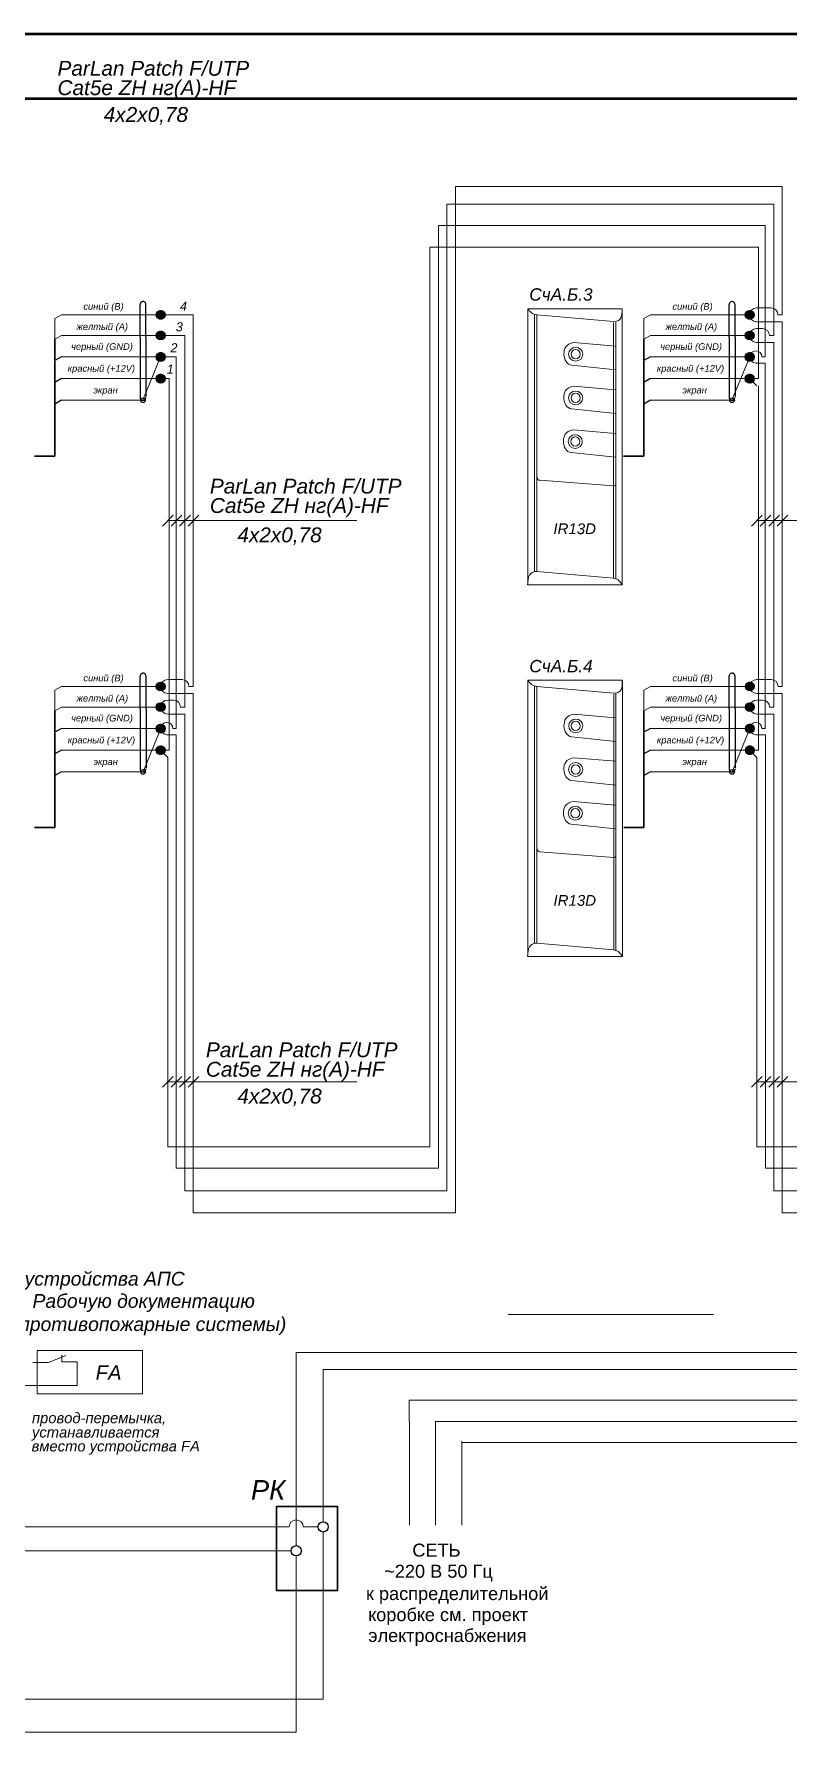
# Model space of a CAD drawing. Header units: millimetres. Extents: x -197802 to 287448, y -91833 to 169529.
# Drawn here: x 77541 to 92420, y 89353 to 122849 of the extents above; entities that cross this region are included whole.
import ezdxf

# ---------------------------------------------------------------- set-up
doc = ezdxf.new("R2010")
doc.units = ezdxf.units.MM
doc.linetypes.add('IMPORT-IMPORT-DASHED', pattern=[19.05, 12.7, -6.35])
doc.layers.add('СКУД', color=7, linetype='Continuous')
doc.styles.add('297', font='ariali.ttf', dxfattribs={"height": 1})
doc.styles.add('298', font='ariali.ttf', dxfattribs={"height": 1})
doc.styles.add('79', font='ariali.ttf', dxfattribs={"height": 1})
doc.styles.get("Standard").update_dxf_attribs({"font": 'arial.ttf'})

msp = doc.modelspace()

# ---------------------------------------------------------------- hatches: boundary and pattern name
at = {"layer": 'СКУД', "lineweight": 18, "true_color": 0x000000}
h = msp.add_hatch(dxfattribs=at)
h.set_pattern_fill('ANGLE', color=18, scale=0.8)
h.set_pattern_definition([(0, (59578.591, 153380.313), (0, 5.588), [4.064, -1.524]), (90, (59578.591, 153380.313), (-5.588, 3e-16), [4.064, -1.524])])
h.paths.add_polyline_path([(79954, 117308), (80041, 117308), (80128, 117308, -0.999967)])
h.paths.add_polyline_path([(80041, 117395, -0.414214), (80128, 117308), (80041, 117308)])
h.paths.add_polyline_path([(80041, 117395), (80041, 117308), (79954, 117308, -0.414233)])
h = msp.add_hatch(dxfattribs=at)
h.set_pattern_fill('ANGLE', color=18, scale=0.8)
h.set_pattern_definition([(0, (59889.152, 153380.313), (0, 5.588), [4.064, -1.524]), (90, (59889.152, 153380.313), (-5.588, 3e-16), [4.064, -1.524])])
h.paths.add_polyline_path([(91576, 117308), (91664, 117308), (91751, 117308, -0.999967)])
h.paths.add_polyline_path([(91664, 117395, -0.414214), (91751, 117308), (91664, 117308)])
h.paths.add_polyline_path([(91664, 117395), (91664, 117308), (91576, 117308, -0.414233)])
h = msp.add_hatch(dxfattribs=at)
h.set_pattern_fill('ANGLE', color=18, scale=0.8)
h.set_pattern_definition([(0, (59578.591, 152974.0676), (0, 5.588), [4.064, -1.524]), (90, (59578.591, 152974.0676), (-5.588, 3e-16), [4.064, -1.524])])
h.paths.add_polyline_path([(79954, 116901), (80041, 116901), (80128, 116901, -0.999967)])
h.paths.add_polyline_path([(80041, 116989, -0.414214), (80128, 116901), (80041, 116901)])
h.paths.add_polyline_path([(80041, 116989), (80041, 116901), (79954, 116901, -0.414233)])
h = msp.add_hatch(dxfattribs=at)
h.set_pattern_fill('ANGLE', color=18, scale=0.8)
h.set_pattern_definition([(0, (59889.152, 152974.0676), (0, 5.588), [4.064, -1.524]), (90, (59889.152, 152974.0676), (-5.588, 3e-16), [4.064, -1.524])])
h.paths.add_polyline_path([(91576, 116901), (91664, 116901), (91751, 116901, -0.999967)])
h.paths.add_polyline_path([(91664, 116989, -0.414214), (91751, 116901), (91664, 116901)])
h.paths.add_polyline_path([(91664, 116989), (91664, 116901), (91576, 116901, -0.414233)])
h = msp.add_hatch(dxfattribs=at)
h.set_pattern_fill('ANGLE', color=18, scale=0.8)
h.set_pattern_definition([(0, (59578.591, 152550.301), (0, 5.588), [4.064, -1.524]), (90, (59578.591, 152550.301), (-5.588, 3e-16), [4.064, -1.524])])
h.paths.add_polyline_path([(79954, 116478), (80041, 116478), (80128, 116478, -0.999967)])
h.paths.add_polyline_path([(80041, 116565, -0.414214), (80128, 116478), (80041, 116478)])
h.paths.add_polyline_path([(80041, 116565), (80041, 116478), (79954, 116478, -0.414233)])
h = msp.add_hatch(dxfattribs=at)
h.set_pattern_fill('ANGLE', color=18, scale=0.8)
h.set_pattern_definition([(0, (59889.152, 152550.301), (0, 5.588), [4.064, -1.524]), (90, (59889.152, 152550.301), (-5.588, 3e-16), [4.064, -1.524])])
h.paths.add_polyline_path([(91576, 116478), (91664, 116478), (91751, 116478, -0.999967)])
h.paths.add_polyline_path([(91664, 116565, -0.414214), (91751, 116478), (91664, 116478)])
h.paths.add_polyline_path([(91664, 116565), (91664, 116478), (91576, 116478, -0.414233)])
h = msp.add_hatch(dxfattribs=at)
h.set_pattern_fill('ANGLE', color=18, scale=0.8)
h.set_pattern_definition([(0, (59578.591, 152122.761), (0, 5.588), [4.064, -1.524]), (90, (59578.591, 152122.761), (-5.588, 3e-16), [4.064, -1.524])])
h.paths.add_polyline_path([(79954, 116050), (80041, 116050), (80128, 116050, -0.999967)])
h.paths.add_polyline_path([(80041, 116137, -0.414214), (80128, 116050), (80041, 116050)])
h.paths.add_polyline_path([(80041, 116137), (80041, 116050), (79954, 116050, -0.414233)])
h = msp.add_hatch(dxfattribs=at)
h.set_pattern_fill('ANGLE', color=18, scale=0.8)
h.set_pattern_definition([(0, (59889.152, 152122.761), (0, 5.588), [4.064, -1.524]), (90, (59889.152, 152122.761), (-5.588, 3e-16), [4.064, -1.524])])
h.paths.add_polyline_path([(91576, 116050), (91664, 116050), (91751, 116050, -0.999967)])
h.paths.add_polyline_path([(91664, 116137, -0.414214), (91751, 116050), (91664, 116050)])
h.paths.add_polyline_path([(91664, 116137), (91664, 116050), (91576, 116050, -0.414233)])
h = msp.add_hatch(dxfattribs=at)
h.set_pattern_fill('ANGLE', color=18, scale=0.8)
h.set_pattern_definition([(0, (48267.4876, 146049.8956), (0, 5.588), [4.064, -1.524]), (90, (48267.4876, 146049.8956), (-5.588, 3e-16), [4.064, -1.524])])
h.paths.add_polyline_path([(79955, 109977), (80042, 109977), (80129, 109977, -0.999967)])
h.paths.add_polyline_path([(80042, 110064, -0.414214), (80129, 109977), (80042, 109977)])
h.paths.add_polyline_path([(80042, 110064), (80042, 109977), (79955, 109977, -0.414233)])
h = msp.add_hatch(dxfattribs=at)
h.set_pattern_fill('ANGLE', color=18, scale=0.8)
h.set_pattern_definition([(0, (59890.3136, 146049.8956), (0, 5.588), [4.064, -1.524]), (90, (59890.3136, 146049.8956), (-5.588, 3e-16), [4.064, -1.524])])
h.paths.add_polyline_path([(91578, 109977), (91665, 109977), (91752, 109977, -0.999967)])
h.paths.add_polyline_path([(91665, 110064, -0.414214), (91752, 109977), (91665, 109977)])
h.paths.add_polyline_path([(91665, 110064), (91665, 109977), (91578, 109977, -0.414233)])
h = msp.add_hatch(dxfattribs=at)
h.set_pattern_fill('ANGLE', color=18, scale=0.8)
h.set_pattern_definition([(0, (48267.4876, 145643.6504), (0, 5.588), [4.064, -1.524]), (90, (48267.4876, 145643.6504), (-5.588, 3e-16), [4.064, -1.524])])
h.paths.add_polyline_path([(79955, 109571), (80042, 109571), (80129, 109571, -0.999967)])
h.paths.add_polyline_path([(80042, 109658, -0.414214), (80129, 109571), (80042, 109571)])
h.paths.add_polyline_path([(80042, 109658), (80042, 109571), (79955, 109571, -0.414233)])
h = msp.add_hatch(dxfattribs=at)
h.set_pattern_fill('ANGLE', color=18, scale=0.8)
h.set_pattern_definition([(0, (59890.3136, 145643.6504), (0, 5.588), [4.064, -1.524]), (90, (59890.3136, 145643.6504), (-5.588, 3e-16), [4.064, -1.524])])
h.paths.add_polyline_path([(91578, 109571), (91665, 109571), (91752, 109571, -0.999967)])
h.paths.add_polyline_path([(91665, 109658, -0.414214), (91752, 109571), (91665, 109571)])
h.paths.add_polyline_path([(91665, 109658), (91665, 109571), (91578, 109571, -0.414233)])
h = msp.add_hatch(dxfattribs=at)
h.set_pattern_fill('ANGLE', color=18, scale=0.8)
h.set_pattern_definition([(0, (48267.4876, 145219.8835), (0, 5.588), [4.064, -1.524]), (90, (48267.4876, 145219.8835), (-5.588, 3e-16), [4.064, -1.524])])
h.paths.add_polyline_path([(79955, 109147), (80042, 109147), (80129, 109147, -0.999967)])
h.paths.add_polyline_path([(80042, 109234, -0.414214), (80129, 109147), (80042, 109147)])
h.paths.add_polyline_path([(80042, 109234), (80042, 109147), (79955, 109147, -0.414233)])
h = msp.add_hatch(dxfattribs=at)
h.set_pattern_fill('ANGLE', color=18, scale=0.8)
h.set_pattern_definition([(0, (59890.3136, 145219.8835), (0, 5.588), [4.064, -1.524]), (90, (59890.3136, 145219.8835), (-5.588, 3e-16), [4.064, -1.524])])
h.paths.add_polyline_path([(91578, 109147), (91665, 109147), (91752, 109147, -0.999967)])
h.paths.add_polyline_path([(91665, 109234, -0.414214), (91752, 109147), (91665, 109147)])
h.paths.add_polyline_path([(91665, 109234), (91665, 109147), (91578, 109147, -0.414233)])
h = msp.add_hatch(dxfattribs=at)
h.set_pattern_fill('ANGLE', color=18, scale=0.8)
h.set_pattern_definition([(0, (48267.4876, 144792.344), (0, 5.588), [4.064, -1.524]), (90, (48267.4876, 144792.344), (-5.588, 3e-16), [4.064, -1.524])])
h.paths.add_polyline_path([(79955, 108720), (80042, 108720), (80129, 108720, -0.999967)])
h.paths.add_polyline_path([(80042, 108807, -0.414214), (80129, 108720), (80042, 108720)])
h.paths.add_polyline_path([(80042, 108807), (80042, 108720), (79955, 108720, -0.414233)])
h = msp.add_hatch(dxfattribs=at)
h.set_pattern_fill('ANGLE', color=18, scale=0.8)
h.set_pattern_definition([(0, (59890.3136, 144792.344), (0, 5.588), [4.064, -1.524]), (90, (59890.3136, 144792.344), (-5.588, 3e-16), [4.064, -1.524])])
h.paths.add_polyline_path([(91578, 108720), (91665, 108720), (91752, 108720, -0.999967)])
h.paths.add_polyline_path([(91665, 108807, -0.414214), (91752, 108720), (91665, 108720)])
h.paths.add_polyline_path([(91665, 108807), (91665, 108720), (91578, 108720, -0.414233)])

# ---------------------------------------------------------------- linework, layer by layer
at = {"color": 251, "lineweight": 18, "true_color": 0x636466}
msp.add_line((86900, 97589), (90950, 97589), dxfattribs=at)
at = {"layer": 'СКУД', "color": 5, "lineweight": 18}
for p, q in [((85856, 119839), (85856, 99597)), ((78085, 117308), (77952, 117235)), ((78085, 117308), (77952, 117235)), ((80041, 117308), (78085, 117308)), ((80041, 117308), (80683, 117308)), ((80683, 117308), (80683, 117105)), ((89708, 117308), (89574, 117235)), ((89708, 117308), (89574, 117235)), ((91664, 117308), (89708, 117308)), ((91801, 117446), (92084, 117446)), ((92221, 117308), (92304, 117308)), ((77952, 117235), (77952, 116860)), ((77952, 117235), (77952, 116860)), ((77952, 117202), (77952, 116828)), ((80683, 117105), (80683, 110918)), ((91801, 117171), (92084, 117171)), ((92305, 117105), (92305, 110918)), ((78086, 109977), (77953, 109904)), ((78086, 109977), (77953, 109904)), ((80042, 109977), (78086, 109977)), ((80180, 110115), (80462, 110115)), ((80600, 109977), (80683, 109977)), ((89709, 109977), (89576, 109904)), ((89709, 109977), (89576, 109904)), ((91665, 109977), (89709, 109977)), ((91803, 110115), (92085, 110115)), ((92223, 109977), (92305, 109977)), ((80180, 109841), (80462, 109841)), ((80684, 109774), (80684, 99597)), ((91803, 109841), (92085, 109841)), ((92307, 109774), (92307, 99597))]:
    msp.add_line(p, q, dxfattribs=at)
at = {"layer": 'СКУД', "color": 40, "lineweight": 18, "true_color": 0xf8d731}
for p, q in [((85689, 119495), (85689, 100026)), ((78085, 116901), (77952, 116828)), ((79858, 116901), (80041, 116901)), ((89708, 116901), (89574, 116828)), ((91481, 116901), (91664, 116901)), ((91801, 117039), (91917, 117039)), ((92055, 116901), (92139, 116901)), ((91801, 116765), (92084, 116765)), ((92084, 116765), (92139, 116765)), ((92139, 116765), (92139, 116760)), ((78086, 109571), (77953, 109498)), ((79859, 109571), (80042, 109571)), ((80180, 109709), (80295, 109709)), ((80433, 109571), (80517, 109571)), ((89709, 109571), (89576, 109498)), ((91482, 109571), (91665, 109571)), ((91803, 109709), (91918, 109709)), ((92056, 109571), (92140, 109571)), ((80180, 109434), (80462, 109434)), ((80462, 109434), (80517, 109434)), ((80517, 109434), (80517, 109430)), ((80517, 109430), (80517, 100026)), ((91803, 109434), (92085, 109434)), ((92085, 109434), (92140, 109434)), ((92140, 109434), (92140, 109430)), ((92140, 109430), (92140, 100026))]:
    msp.add_line(p, q, dxfattribs=at)
at = {"layer": 'СКУД', "color": 241, "lineweight": 18, "true_color": 0xf7abae}
for p, q in [((85522, 119071), (85522, 100477)), ((80349, 116336), (80349, 111252)), ((91783, 116358), (91972, 116358)), ((91971, 116478), (91903, 116478)), ((91972, 116358), (91972, 116336)), ((91972, 116336), (91972, 111252)), ((80349, 111252), (80349, 109147)), ((91972, 111252), (91972, 109147)), ((80162, 109027), (80350, 109027)), ((80349, 109147), (80282, 109147)), ((80350, 109027), (80350, 109006)), ((80350, 109006), (80350, 100477)), ((91785, 109027), (91973, 109027)), ((91972, 109147), (91905, 109147)), ((91973, 109027), (91973, 109006)), ((91973, 109006), (91973, 100477)), ((103241, 96505), (83248, 96505)), ((83248, 96505), (83248, 93500)), ((82474, 93399), (71860, 93399)), ((82474, 93399), (82579, 93399)), ((82855, 93399), (83148, 93399))]:
    msp.add_line(p, q, dxfattribs=at)
at = {"layer": 'СКУД', "color": 1, "lineweight": 18}
for p, q in [((85355, 118644), (85355, 100898)), ((80041, 116050), (79858, 116050)), ((80041, 116050), (80212, 116050)), ((80212, 116050), (80212, 115909)), ((80212, 111419), (80212, 115909)), ((91664, 116050), (91481, 116050)), ((91664, 116050), (91834, 116050)), ((91835, 111419), (91835, 115909)), ((80212, 108720), (80212, 111419)), ((91835, 108720), (91835, 111419)), ((80042, 108720), (79859, 108720)), ((80042, 108720), (80212, 108720)), ((80183, 108578), (80183, 100898)), ((91665, 108720), (91482, 108720)), ((91665, 108720), (91835, 108720)), ((91806, 108578), (91806, 100898)), ((80183, 100898), (85355, 100898)), ((91806, 100898), (102508, 100898)), ((82717, 93029), (82717, 96837)), ((82717, 96837), (83248, 96837)), ((103773, 96837), (83248, 96837)), ((82474, 92929), (82617, 92929))]:
    msp.add_line(p, q, dxfattribs=at)
at = {"layer": 'СКУД', "color": 7, "linetype": 'IMPORT-IMPORT-DASHED'}
for p, q in [((79634, 117245), (79634, 117507)), ((79634, 116866), (79634, 117245)), ((79752, 117242), (79752, 117504)), ((79752, 116866), (79752, 117242)), ((91257, 117245), (91257, 117507)), ((91257, 116866), (91257, 117245)), ((91375, 117242), (91375, 117504)), ((91375, 116866), (91375, 117242)), ((79634, 115845), (79634, 115685)), ((79752, 115845), (79752, 115699)), ((79752, 115699), (79752, 115695)), ((91257, 115845), (91257, 115685)), ((91375, 115845), (91375, 115699)), ((91375, 115699), (91375, 115695)), ((79635, 109915), (79635, 110177)), ((79635, 109536), (79635, 109915)), ((79753, 109912), (79753, 110173)), ((79753, 109535), (79753, 109912)), ((91258, 109915), (91258, 110177)), ((91258, 109536), (91258, 109915)), ((91376, 109912), (91376, 110173)), ((91376, 109535), (91376, 109912)), ((79635, 108515), (79635, 108355)), ((79753, 108515), (79753, 108368)), ((79753, 108368), (79753, 108365)), ((91258, 108515), (91258, 108355)), ((91376, 108515), (91376, 108368)), ((91376, 108368), (91376, 108365))]:
    msp.add_line(p, q, dxfattribs=at)
at = {"layer": 'СКУД', "color": 7, "lineweight": 18}
for p, q in [((89574, 117202), (89574, 116828)), ((80041, 116478), (79692, 115623)), ((91664, 116478), (91314, 115623)), ((77953, 109872), (77953, 109498)), ((89576, 109872), (89576, 109498)), ((80042, 109147), (79693, 108292)), ((91665, 109147), (91316, 108292)), ((78394, 96189), (78394, 96322))]:
    msp.add_line(p, q, dxfattribs=at)
at = {"layer": 'СКУД', "color": 18, "true_color": 0x000000}
for p, q in [((78085, 116478), (77952, 116405)), ((89708, 116478), (89574, 116405)), ((78086, 109147), (77953, 109074)), ((89709, 109147), (89576, 109074))]:
    msp.add_line(p, q, dxfattribs=at)
at = {"layer": 'СКУД', "color": 18, "lineweight": 18, "true_color": 0x000000}
for p, q in [((78085, 116478), (77952, 116405)), ((80041, 116478), (78085, 116478)), ((89708, 116478), (89574, 116405)), ((91664, 116478), (89708, 116478)), ((80289, 113355), (80077, 113143)), ((80183, 113249), (81597, 113249)), ((80460, 113355), (80248, 113143)), ((80627, 113355), (80415, 113143)), ((80794, 113355), (80582, 113143)), ((81597, 113249), (83008, 113249)), ((82503, 113249), (83914, 113249)), ((91912, 113355), (91700, 113143)), ((91806, 113249), (93220, 113249)), ((92083, 113355), (91871, 113143)), ((92250, 113355), (92038, 113143)), ((92417, 113355), (92205, 113143)), ((78086, 109147), (77953, 109074)), ((80042, 109147), (78086, 109147)), ((89709, 109147), (89576, 109074)), ((91665, 109147), (89709, 109147)), ((80289, 102285), (80077, 102073)), ((80183, 102179), (81597, 102179)), ((80460, 102285), (80248, 102073)), ((80627, 102285), (80415, 102073)), ((80794, 102285), (80582, 102073)), ((81597, 102179), (83008, 102179)), ((82503, 102179), (83914, 102179)), ((91912, 102285), (91700, 102073)), ((91806, 102179), (93220, 102179)), ((92083, 102285), (91871, 102073)), ((92250, 102285), (92038, 102073)), ((92417, 102285), (92205, 102073))]:
    msp.add_line(p, q, dxfattribs=at)
at = {"layer": 'СКУД', "color": 1}
for p, q in [((78085, 116050), (77952, 115977)), ((89708, 116050), (89574, 115977)), ((78086, 108720), (77953, 108647)), ((89709, 108720), (89576, 108647))]:
    msp.add_line(p, q, dxfattribs=at)
at = {"layer": 'СКУД', "color": 7}
for p, q in [((78085, 115623), (77952, 115549)), ((89708, 115623), (89574, 115549)), ((78086, 108292), (77953, 108219)), ((89709, 108292), (89576, 108219))]:
    msp.add_line(p, q, dxfattribs=at)
at = {"layer": 'СКУД', "color": 14, "lineweight": 18}
for p, q in [((87132, 95898), (84946, 95898)), ((84946, 95898), (84949, 95063)), ((99512, 95898), (87132, 95898)), ((87132, 95480), (85466, 95480)), ((85466, 95480), (85466, 94875)), ((99512, 95480), (87132, 95480)), ((84949, 94458), (84949, 95063)), ((85466, 94069), (85466, 94875)), ((85984, 94487), (85984, 95092)), ((87132, 95063), (85984, 95063)), ((98995, 95063), (87132, 95063)), ((84949, 94458), (84949, 93437)), ((85984, 94487), (85984, 93437)), ((85466, 94069), (85466, 93437))]:
    msp.add_line(p, q, dxfattribs=at)
at = {"layer": 'СКУД', "lineweight": 53}
for points in [[(48606, 122849), (100075, 122849), (100075, 115774)], [(73879, 121575), (96928, 121575)]]:
    msp.add_lwpolyline(points, dxfattribs=at)
at = {"layer": 'СКУД', "color": 5, "lineweight": 18}
for points in [[(85856, 119839), (92304, 119839), (92304, 117308)], [(78085, 117308), (79858, 117308)], [(89708, 117308), (91481, 117308)], [(92221, 117308), (92304, 117308)], [(92084, 117171), (92305, 117171), (92305, 117105)], [(80683, 110918), (80683, 109977)], [(92305, 110918), (92305, 109977)], [(78086, 109977), (79859, 109977)], [(80600, 109977), (80683, 109977)], [(89709, 109977), (91482, 109977)], [(92223, 109977), (92305, 109977)], [(80462, 109841), (80684, 109841), (80684, 109774)], [(92085, 109841), (92307, 109841), (92307, 109774)], [(85856, 99597), (80684, 99597)], [(102507, 99597), (92307, 99597)]]:
    msp.add_lwpolyline(points, dxfattribs=at)
at = {"layer": 'СКУД', "color": 40, "lineweight": 18, "true_color": 0xf8d731}
for points in [[(92139, 116901), (92139, 119495), (85689, 119495)], [(78085, 116901), (79858, 116901)], [(80041, 116901), (80517, 116901)], [(80517, 109571), (80517, 116901), (80516, 116901)], [(89708, 116901), (91481, 116901)], [(92140, 109571), (92139, 116760)], [(78086, 109571), (79859, 109571)], [(89709, 109571), (91482, 109571)], [(85689, 100026), (80517, 100026)], [(102507, 100026), (92140, 100026)]]:
    msp.add_lwpolyline(points, dxfattribs=at)
at = {"layer": 'СКУД', "color": 241, "lineweight": 18, "true_color": 0xf7abae}
for points in [[(85522, 119071), (91971, 119071), (91971, 116478)], [(80041, 116478), (80349, 116478), (80349, 116336)], [(85522, 100477), (80350, 100477)], [(102507, 100477), (91973, 100477)], [(83248, 93298), (83248, 90002), (52608, 90002), (52608, 93399), (46893, 93399)]]:
    msp.add_lwpolyline(points, dxfattribs=at)
at = {"layer": 'СКУД', "color": 1, "lineweight": 18}
for points in [[(85355, 118644), (91834, 118644), (91834, 116050)], [(78085, 116050), (79858, 116050)], [(89708, 116050), (91481, 116050)], [(91664, 116050), (91805, 115909)], [(78086, 108720), (79859, 108720)], [(80042, 108720), (80183, 108578)], [(89709, 108720), (91482, 108720)], [(91665, 108720), (91806, 108578)], [(82717, 92828), (82717, 89353), (51979, 89353), (51979, 92929), (46893, 92929)], [(82474, 92929), (72620, 92929)]]:
    msp.add_lwpolyline(points, dxfattribs=at)
at = {"layer": 'СКУД', "color": 7, "lineweight": 18}
for points in [[(87284, 111987), (87284, 117419)], [(89149, 117430), (87285, 117430)], [(87418, 112254), (87418, 117315)], [(87463, 112247), (87463, 117307)], [(88979, 117176), (87463, 117307)], [(89150, 111979), (89150, 117426)], [(88979, 112113), (88979, 117159)], [(89024, 112105), (89024, 117166)], [(89574, 117235), (89574, 116772)], [(89017, 116692), (88195, 116763)], [(89024, 116224), (88147, 116313)], [(89015, 115832), (88193, 115903)], [(78085, 115623), (79692, 115623)], [(89708, 115623), (91314, 115623)], [(89022, 115364), (88145, 115453)], [(89007, 114970), (88186, 115040)], [(89015, 114501), (88138, 114590)], [(88979, 113934), (87522, 114046)], [(88979, 112113), (87463, 112247)], [(89149, 111981), (87285, 111981)], [(77953, 109904), (77953, 109442)], [(89150, 110100), (87286, 110100)], [(87286, 104656), (87286, 110089)], [(87419, 104924), (87419, 109984)], [(87464, 104916), (87464, 109977)], [(88981, 109845), (87464, 109977)], [(89152, 104649), (89152, 110096)], [(89576, 109904), (89576, 109442)], [(88981, 104782), (88981, 109828)], [(89025, 104775), (89025, 109836)], [(89018, 109362), (88196, 109433)], [(89025, 108894), (88148, 108983)], [(89016, 108502), (88194, 108572)], [(78086, 108292), (79693, 108292)], [(89709, 108292), (91316, 108292)], [(89023, 108033), (88146, 108122)], [(89009, 107639), (88187, 107710)], [(89016, 107171), (88139, 107260)], [(88981, 106604), (87523, 106715)], [(88981, 104782), (87464, 104916)], [(89150, 104650), (87286, 104650)], [(77521, 96640), (77826, 96640)], [(78394, 96627), (78394, 96656)], [(74267, 96189), (78394, 96189)]]:
    msp.add_lwpolyline(points, dxfattribs=at)
at = {"layer": 'СКУД', "color": 7, "lineweight": 35}
for points in [[(77952, 116405), (77952, 116828)], [(89574, 116405), (89574, 116828)], [(77952, 116394), (77952, 114524)], [(89574, 116394), (89574, 114524)], [(77950, 114524), (77554, 114524)], [(89573, 114524), (89176, 114524)], [(77953, 109074), (77953, 109498)], [(89576, 109074), (89576, 109498)], [(77953, 109063), (77953, 107194)], [(89576, 109063), (89576, 107194)], [(77951, 107194), (77555, 107194)], [(89574, 107194), (89178, 107194)]]:
    msp.add_lwpolyline(points, dxfattribs=at)
at = {"layer": 'СКУД', "color": 7, "linetype": 'IMPORT-IMPORT-DASHED'}
for points in [[(79634, 116866), (79634, 115845)], [(79752, 116866), (79752, 115845)], [(91257, 116866), (91257, 115845)], [(91375, 116866), (91375, 115845)], [(79635, 109536), (79635, 108515)], [(79753, 109535), (79753, 108515)], [(91258, 109536), (91258, 108515)], [(91376, 109535), (91376, 108515)]]:
    msp.add_lwpolyline(points, dxfattribs=at)
at = {"layer": 'СКУД', "color": 18, "lineweight": 18, "true_color": 0x000000}
for points in [[(78085, 116478), (79858, 116478)], [(89708, 116478), (91481, 116478)], [(78086, 109147), (79859, 109147)], [(89709, 109147), (91482, 109147)]]:
    msp.add_lwpolyline(points, dxfattribs=at)
at = {"layer": 'СКУД', "color": 7, "lineweight": 35}
msp.add_lwpolyline([(82324, 93801), (83532, 93801), (83532, 92146), (82324, 92146)], close=True, dxfattribs=at)
at = {"layer": 'СКУД', "color": 18, "true_color": 0x000000}
for centre, radius in [((80041, 117308), 87.1), ((91664, 117308), 87.1), ((80041, 116901), 87.1), ((91664, 116901), 87.1), ((80041, 116478), 87.1), ((91664, 116478), 87.1), ((80041, 116050), 87.1), ((91664, 116050), 87.1), ((80042, 109977), 87.1), ((91665, 109977), 87.1), ((80042, 109571), 87.1), ((91665, 109571), 87.1), ((80042, 109147), 87.1), ((91665, 109147), 87.1), ((80042, 108720), 87.1), ((91665, 108720), 87.1), ((83248, 93399), 101), ((82717, 92929), 101)]:
    msp.add_circle(centre, radius, dxfattribs=at)
at = {"layer": 'СКУД', "color": 7, "lineweight": 18}
for centre in [(80041, 117308), (91664, 117308), (80041, 116901), (91664, 116901), (80041, 116478), (91664, 116478), (80041, 116050), (91664, 116050), (80042, 109977), (91665, 109977), (80042, 109571), (91665, 109571), (80042, 109147), (91665, 109147), (80042, 108720), (91665, 108720)]:
    msp.add_circle(centre, 29.7, dxfattribs=at)
at = {"layer": 'СКУД'}
for centre in [(79692, 115623), (91314, 115623), (79693, 108292), (91316, 108292)]:
    msp.add_circle(centre, 46.6, dxfattribs=at)
at = {"layer": 'СКУД', "color": 5, "lineweight": 18}
for centre, start, end in [((91801, 117308), 90, 180), ((91801, 117309), 180, 270), ((92084, 117308), 0, 90), ((80180, 109977), 90, 180), ((80180, 109978), 180, 270), ((80462, 109977), 0, 90), ((91803, 109977), 90, 180), ((91803, 109978), 180, 270), ((92085, 109977), 0, 90)]:
    msp.add_arc(centre, 138, start, end, dxfattribs=at)
at = {"layer": 'СКУД', "color": 40, "lineweight": 18, "true_color": 0xf8d731}
for centre, start, end in [((91801, 116901), 90, 180), ((91801, 116903), 180, 270), ((91917, 116901), 0, 90), ((80180, 109571), 90, 180), ((80180, 109572), 180, 270), ((80295, 109571), 0, 90), ((91803, 109571), 90, 180), ((91803, 109572), 180, 270), ((91918, 109571), 0, 90)]:
    msp.add_arc(centre, 138, start, end, dxfattribs=at)
at = {"layer": 'СКУД', "color": 241, "lineweight": 18, "true_color": 0xf7abae}
for centre, radius, start, end in [((91783, 116478), 120, 0, 180), ((91783, 116478), 120, 180, 270), ((80162, 109147), 120, 0, 180), ((91785, 109147), 120, 0, 180), ((80162, 109147), 120, 180, 270), ((91785, 109147), 120, 180, 270), ((82717, 93399), 138, 0, 180)]:
    msp.add_arc(centre, radius, start, end, dxfattribs=at)
at = {"layer": 'СКУД', "color": 7, "linetype": 'IMPORT-IMPORT-DASHED'}
for points in [[(79752, 117504), (79753, 117593), (79640, 117589), (79634, 117507)], [(91375, 117504), (91376, 117593), (91263, 117589), (91257, 117507)], [(79634, 115685), (79636, 115600), (79746, 115604), (79752, 115685)], [(91257, 115685), (91259, 115600), (91368, 115604), (91375, 115685)], [(79753, 110173), (79754, 110262), (79642, 110259), (79635, 110177)], [(91376, 110173), (91377, 110262), (91264, 110259), (91258, 110177)], [(79635, 108355), (79637, 108269), (79747, 108274), (79753, 108355)], [(91258, 108355), (91260, 108269), (91370, 108274), (91376, 108355)]]:
    msp.add_open_spline(points, degree=3, dxfattribs=at)
at = {"layer": 'СКУД', "color": 7, "lineweight": 18}
for points in [[(87285, 117430), (87333, 117362), (87370, 117321), (87474, 117310)], [(89147, 117428), (89147, 117291), (89139, 117172), (88987, 117179)], [(87998, 116529), (87998, 116636), (88028, 116737), (88195, 116763)], [(87998, 116529), (87998, 116426), (88058, 116328), (88147, 116313)], [(87996, 115668), (87996, 115775), (88026, 115877), (88193, 115903)], [(87996, 115668), (87996, 115566), (88056, 115468), (88145, 115453)], [(87989, 114806), (87989, 114913), (88019, 115014), (88186, 115040)], [(87989, 114806), (87989, 114703), (88048, 114605), (88138, 114590)], [(87470, 114105), (87470, 114072), (87494, 114046), (87522, 114046)], [(89024, 113964), (89024, 113948), (89004, 113934), (88979, 113934)], [(87281, 111983), (87281, 112135), (87322, 112250), (87463, 112247)], [(89150, 111979), (89098, 112053), (89084, 112087), (88979, 112113)], [(87286, 110100), (87334, 110031), (87371, 109990), (87475, 109979)], [(89148, 110098), (89148, 109960), (89140, 109842), (88988, 109849)], [(87999, 109199), (87999, 109305), (88029, 109407), (88196, 109433)], [(87999, 109199), (87999, 109096), (88059, 108998), (88148, 108983)], [(87997, 108338), (87997, 108445), (88027, 108546), (88194, 108572)], [(87997, 108338), (87997, 108235), (88057, 108137), (88146, 108122)], [(87990, 107476), (87990, 107582), (88020, 107684), (88187, 107710)], [(87990, 107476), (87990, 107373), (88049, 107275), (88139, 107260)], [(87471, 106775), (87471, 106742), (87495, 106715), (87523, 106715)], [(89025, 106634), (89025, 106617), (89005, 106604), (88981, 106604)], [(87282, 104652), (87282, 104804), (87323, 104920), (87464, 104916)], [(89152, 104649), (89100, 104723), (89085, 104756), (88981, 104782)], [(79685, 96878), (79685, 96878), (77607, 96878), (77607, 96878)], [(77607, 96878), (77607, 96878), (77607, 96027), (77607, 96027)], [(79685, 96027), (79685, 96027), (79685, 96878), (79685, 96878)], [(78169, 96778), (78169, 96778), (77826, 96640), (77826, 96640)], [(78090, 96656), (78090, 96656), (78090, 96792), (78090, 96792)], [(78090, 96656), (78090, 96656), (78394, 96656), (78394, 96656)], [(78394, 96627), (78394, 96627), (78394, 96422), (78394, 96322)], [(77607, 96027), (77607, 96027), (79685, 96027), (79685, 96027)]]:
    msp.add_open_spline(points, degree=3, dxfattribs=at)
for points in [[(88091, 116531), (88091, 116456), (88154, 116395), (88230, 116395), (88307, 116395), (88370, 116456), (88370, 116531), (88370, 116606), (88307, 116666), (88230, 116666), (88154, 116666), (88091, 116606), (88091, 116531)], [(88141, 116531), (88141, 116479), (88181, 116438), (88230, 116438), (88280, 116438), (88320, 116479), (88320, 116531), (88320, 116582), (88280, 116624), (88230, 116624), (88181, 116624), (88141, 116582), (88141, 116531)], [(88089, 115670), (88089, 115595), (88152, 115535), (88229, 115535), (88306, 115535), (88368, 115595), (88368, 115670), (88368, 115745), (88306, 115806), (88229, 115806), (88152, 115806), (88089, 115745), (88089, 115670)], [(88139, 115670), (88139, 115619), (88179, 115577), (88229, 115577), (88278, 115577), (88318, 115619), (88318, 115670), (88318, 115722), (88278, 115763), (88229, 115763), (88179, 115763), (88139, 115722), (88139, 115670)], [(88082, 114808), (88082, 114733), (88144, 114672), (88221, 114672), (88298, 114672), (88361, 114733), (88361, 114808), (88361, 114883), (88298, 114944), (88221, 114944), (88144, 114944), (88082, 114883), (88082, 114808)], [(88132, 114808), (88132, 114757), (88172, 114715), (88221, 114715), (88270, 114715), (88310, 114757), (88310, 114808), (88310, 114859), (88270, 114901), (88221, 114901), (88172, 114901), (88132, 114859), (88132, 114808)], [(88092, 109200), (88092, 109125), (88155, 109065), (88232, 109065), (88309, 109065), (88371, 109125), (88371, 109200), (88371, 109275), (88309, 109336), (88232, 109336), (88155, 109336), (88092, 109275), (88092, 109200)], [(88142, 109200), (88142, 109149), (88182, 109107), (88232, 109107), (88281, 109107), (88321, 109149), (88321, 109200), (88321, 109252), (88281, 109293), (88232, 109293), (88182, 109293), (88142, 109252), (88142, 109200)], [(88090, 108340), (88090, 108265), (88153, 108204), (88230, 108204), (88307, 108204), (88369, 108265), (88369, 108340), (88369, 108415), (88307, 108476), (88230, 108476), (88153, 108476), (88090, 108415), (88090, 108340)], [(88141, 108340), (88141, 108289), (88181, 108247), (88230, 108247), (88279, 108247), (88319, 108289), (88319, 108340), (88319, 108391), (88279, 108433), (88230, 108433), (88181, 108433), (88141, 108391), (88141, 108340)], [(88083, 107477), (88083, 107403), (88145, 107342), (88222, 107342), (88299, 107342), (88362, 107403), (88362, 107477), (88362, 107552), (88299, 107613), (88222, 107613), (88145, 107613), (88083, 107552), (88083, 107477)], [(88133, 107477), (88133, 107426), (88173, 107385), (88222, 107385), (88272, 107385), (88312, 107426), (88312, 107477), (88312, 107529), (88272, 107570), (88222, 107570), (88173, 107570), (88133, 107529), (88133, 107477)]]:
    msp.add_open_spline(points, degree=3, knots=[0, 0, 0, 0, 1, 1, 1, 2, 2, 2, 3, 3, 3, 4, 4, 4, 4], dxfattribs=at)

# ---------------------------------------------------------------- texts
at = {"layer": 'СКУД', "color": 7}
for s, height, style, p in [('от устройства АПС', 272.33, '79', (76724, 98159)), ('(см. Рабочую документацию', 272.33, '79', (76724, 97721)), ('на противопожарные системы)', 272.33, '79', (76724, 97264)), ('FA', 286.7, '79', (78758, 96301)), ('провод-перемычка, ', 208.48, '297', (77502, 95445)), ('устанавливается', 208.48, '298', (77502, 95163)), ('вместо устройства FA', 208.48, '298', (77496, 94889))]:
    msp.add_text(s, height=height, dxfattribs=dict(at, style=style)).set_placement(p)
for s, height, p in [('СЕТЬ', 256.5, (85007, 92813)), ('~220 В 50 Гц', 256.54, (84452, 92397)), ('к распределительной', 256.54, (84092, 91957)), ('коробке см. проект', 256.54, (84137, 91541)), ('электроснабжения', 256.54, (84137, 91130))]:
    msp.add_text(s, height=height, dxfattribs=at).set_placement(p)
for s, insert, char_height, attachment_point in [('{\\fArial|b0|i1|c204|p34;ParLan Patch F/UTP }', (78006, 122021), 293.39, 7), ('{\\fArial|b0|i1|c204|p34;Cat5e ZH нг(А)-HF}', (78006, 121554), 293.39, 7), ('{\\fArial|b0|i1|c204|p34;4х2х0,78}', (78918, 121059), 293.39, 7), ('{\\fArial|b0|i1|c204|p34;СчА.Б.3}', (88564, 117585), 243.74, 9), ('\\fArial|b0|i1|c0|p34;\\W1;синий (B)', (79311, 117369), 131.44, 9), ('\\fArial|b0|i1|c0|p34;\\W1;4', (80422, 117390), 178.65, 7), ('\\fArial|b0|i1|c0|p34;\\W1;синий (B)', (90934, 117369), 131.44, 9), ('\\fArial|b0|i1|c0|p34;\\W1;желтый (A)', (79397, 116971), 131.44, 9), ('\\fArial|b0|i1|c0|p34;\\W1;3', (80340, 116981), 178.65, 7), ('\\fArial|b0|i1|c0|p34;\\W1;желтый (A)', (91020, 116971), 131.44, 9), ('\\fArial|b0|i1|c0|p34;\\W1;черный (GND)', (79493, 116578), 131.44, 9), ('\\fArial|b0|i1|c0|p34;\\W1;2', (80235, 116570), 178.65, 7), ('\\fArial|b0|i1|c0|p34;\\W1;черный (GND)', (91116, 116578), 131.44, 9), ('\\fArial|b0|i1|c0|p34;\\W1;красный (+12V)', (79536, 116146), 131.44, 9), ('\\fArial|b0|i1|c0|p34;\\W1;1', (80161, 116149), 178.65, 7), ('\\fArial|b0|i1|c0|p34;\\W1;красный (+12V)', (91159, 116146), 131.44, 9), ('{\\fArial|b0|i1|c204|p34;экран}', (79195, 115718), 131.44, 9), ('{\\fArial|b0|i1|c204|p34;экран}', (90818, 115718), 131.44, 9), ('{\\fArial|b0|i1|c204|p34;ParLan Patch F/UTP }', (81013, 113779), 293.39, 7), ('{\\fArial|b0|i1|c204|p34;Cat5e ZH нг(А)-HF}', (81013, 113312), 293.39, 7), ('{\\fArial|b0|i1|c204|p34;4х2х0,78}', (81555, 112767), 293.39, 7), ('{\\fArial|b0|i1|c204|p34;IR13D}', (88631, 112980), 212.33, 9), ('\\fArial|b0|i1|c0|p34;\\W1;синий (B)', (79312, 110039), 131.44, 9), ('{\\fArial|b0|i1|c204|p34;СчА.Б.4}', (88565, 110254), 243.74, 9), ('\\fArial|b0|i1|c0|p34;\\W1;синий (B)', (90935, 110039), 131.44, 9), ('\\fArial|b0|i1|c0|p34;\\W1;желтый (A)', (79399, 109641), 131.44, 9), ('\\fArial|b0|i1|c0|p34;\\W1;желтый (A)', (91021, 109641), 131.44, 9), ('\\fArial|b0|i1|c0|p34;\\W1;черный (GND)', (79494, 109248), 131.44, 9), ('\\fArial|b0|i1|c0|p34;\\W1;черный (GND)', (91117, 109248), 131.44, 9), ('\\fArial|b0|i1|c0|p34;\\W1;красный (+12V)', (79537, 108815), 131.44, 9), ('\\fArial|b0|i1|c0|p34;\\W1;красный (+12V)', (91160, 108815), 131.44, 9), ('{\\fArial|b0|i1|c204|p34;экран}', (79196, 108388), 131.44, 9), ('{\\fArial|b0|i1|c204|p34;экран}', (90819, 108388), 131.44, 9), ('{\\fArial|b0|i1|c204|p34;IR13D}', (88632, 105649), 212.33, 9), ('{\\fArial|b0|i1|c204|p34;ParLan Patch F/UTP }', (80934, 102660), 293.39, 7), ('{\\fArial|b0|i1|c204|p34;Cat5e ZH нг(А)-HF}', (80934, 102192), 293.39, 7), ('{\\fArial|b0|i1|c204|p34;4х2х0,78}', (81555, 101697), 293.39, 7), ('{\\fArial|b0|i1|c204|p34;РК}', (81824, 93939), 383.89, 7)]:
    msp.add_mtext(s, dxfattribs=dict(at, insert=insert, char_height=char_height, attachment_point=attachment_point))

doc.saveas('drawing.dxf')
